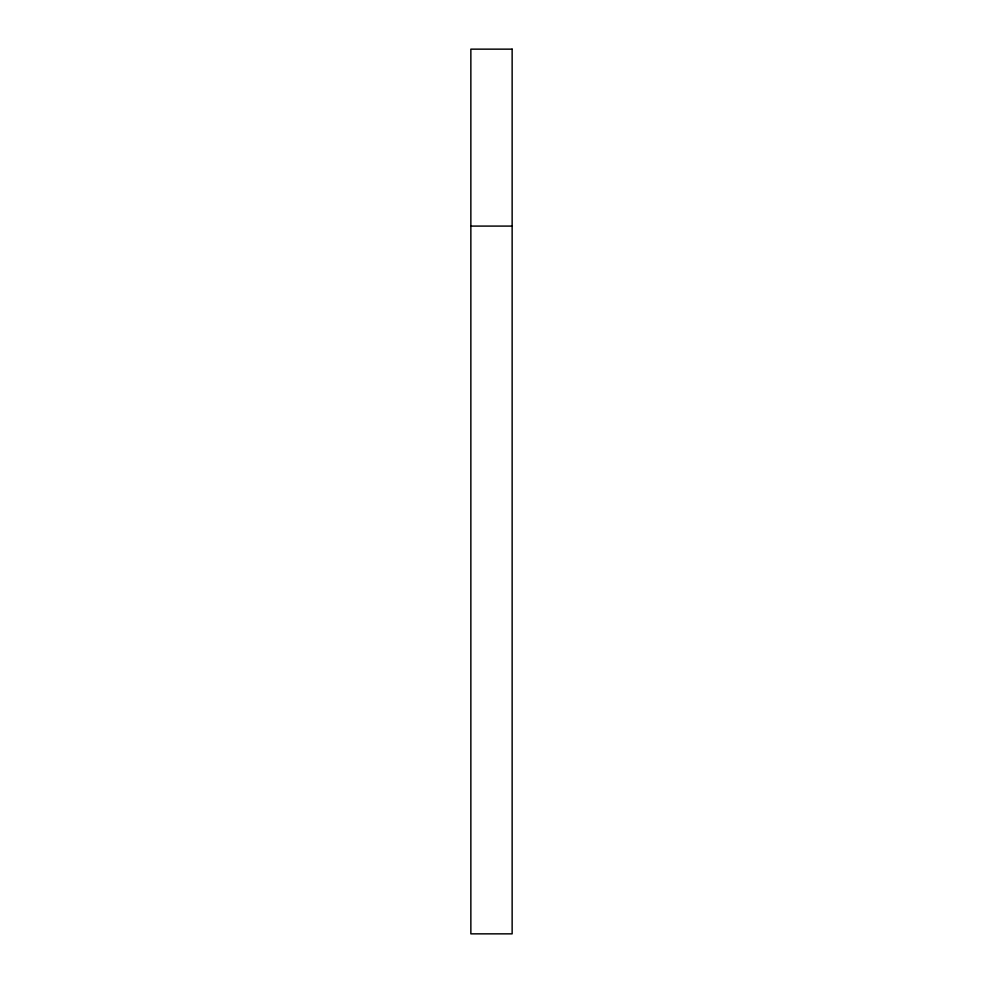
<?xml version="1.0" encoding="UTF-8"?>
<svg xmlns="http://www.w3.org/2000/svg" width="983" height="983" viewBox="0 0 983 983"><rect width="100%" height="100%" fill="white"/><g stroke="black" fill="none" stroke-linecap="round" stroke-linejoin="round"><path stroke-width="1.47" d="M470.857 226.09L512.143 226.09M512.143 49.15L470.857 49.15L470.857 933.85L512.143 933.85L512.143 49.15"/></g></svg>
